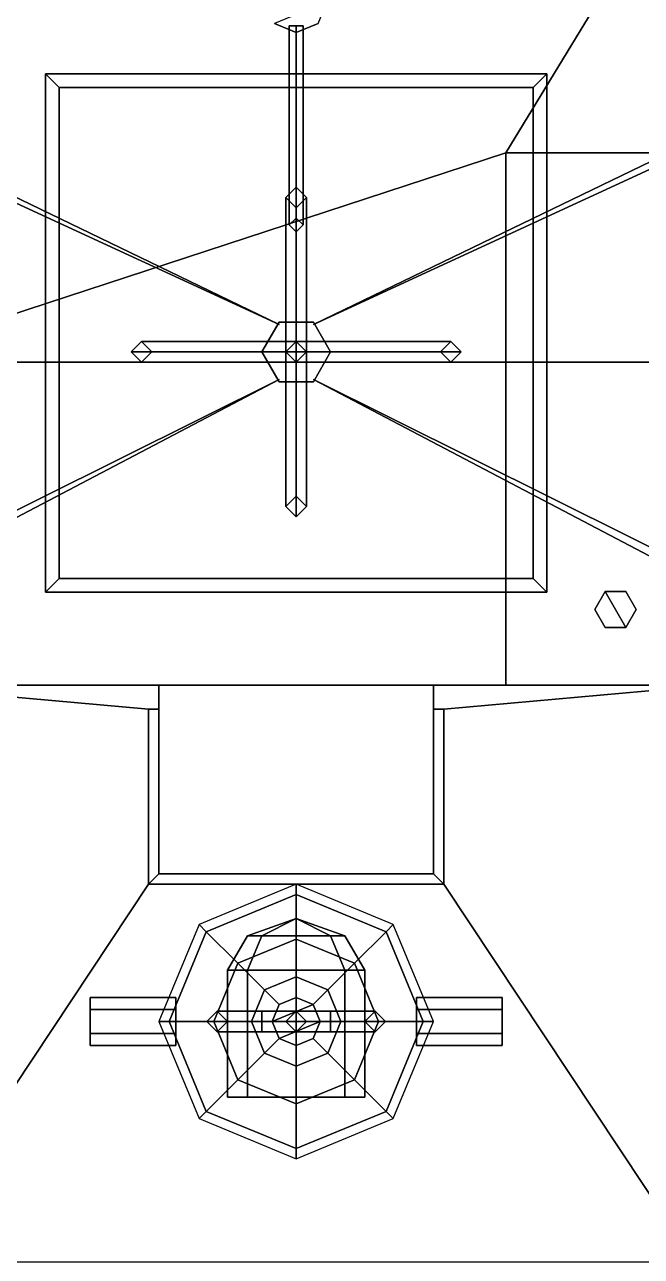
# Model space of a CAD drawing. Header units: millimetres. Extents: x -3 to 3, y -23.4 to 39.1.
# Drawn here: x -0.791 to 1.005, y -9.494 to -5.907 of the extents above; entities that cross this region are included whole.
import ezdxf

# ---------------------------------------------------------------- set-up
doc = ezdxf.new("R2010")
doc.units = ezdxf.units.MM
doc.layers.add('base_43', color=7, linetype='Continuous')
doc.layers.add('underwater', color=1, linetype='Continuous')

msp = doc.modelspace()

# ---------------------------------------------------------------- linework, layer by layer
for points in [[(-1.92, -4.13, 2.03), (-1.25, -6.89, 1.85), (0.61, -6.28, 1.85), (1.92, -4.13, 2.03)], [(1.21, -6.28, 1.85), (1.92, -4.13, 2.03), (1.92, -4.13, 2.03), (0.61, -6.28, 1.85)], [(-2.8, -5.45, 1.1), (-0.05, -6.78, 6.67), (-0.05, -6.78, 6.54), (-2.8, -5.51, 1.1)], [(-2.8, -5.51, 1.1), (-0.05, -6.78, 6.54), (-0.05, -6.78, 6.67), (-2.8, -5.45, 1.1)], [(2.8, -5.51, 1.1), (0.05, -6.78, 6.54), (0.05, -6.78, 6.67), (2.8, -5.45, 1.1)], [(2.8, -5.45, 1.1), (0.05, -6.78, 6.67), (0.05, -6.78, 6.54), (2.8, -5.51, 1.1)], [(0.73, -6.05, 7.06), (0.73, -7.56, 7.06), (-0.73, -7.56, 7.06), (-0.73, -6.05, 7.06)], [(-0.73, -6.05, 7.06), (-0.73, -6.05, 7.72), (0.73, -6.05, 7.72), (0.73, -6.05, 7.06)], [(-0.73, -6.05, 7.72), (-0.69, -6.09, 7.72), (0.69, -6.09, 7.72), (0.73, -6.05, 7.72)], [(-0.73, -7.56, 7.72), (-0.69, -7.52, 7.72), (-0.69, -6.09, 7.72), (-0.73, -6.05, 7.72)], [(-0.73, -7.56, 7.06), (-0.73, -7.56, 7.72), (-0.73, -6.05, 7.72), (-0.73, -6.05, 7.06)], [(0.69, -7.52, 7.72), (0.73, -7.56, 7.72), (0.73, -6.05, 7.72), (0.69, -6.09, 7.72)], [(0.73, -6.05, 7.06), (0.73, -6.05, 7.72), (0.73, -7.56, 7.72), (0.73, -7.56, 7.06)], [(-0.69, -6.09, 7.1), (-0.69, -7.52, 7.1), (0.69, -7.52, 7.1), (0.69, -6.09, 7.1)], [(0.69, -6.09, 7.1), (0.69, -6.09, 7.72), (-0.69, -6.09, 7.72), (-0.69, -6.09, 7.1)], [(-0.69, -6.09, 7.1), (-0.69, -6.09, 7.72), (-0.69, -7.52, 7.72), (-0.69, -7.52, 7.1)], [(0.69, -7.52, 7.1), (0.69, -7.52, 7.72), (0.69, -6.09, 7.72), (0.69, -6.09, 7.1)], [(-1.25, -6.89, 1.85), (-1.21, -7.83, 1.85), (0.61, -7.83, 1.85), (0.61, -6.28, 1.85)], [(0.61, -6.28, 1.85), (0.61, -7.83, 1.85), (0.61, -7.83, 3.78), (0.61, -6.28, 3.78)], [(1.21, -6.28, 3.78), (1.21, -6.28, 1.85), (0.61, -6.28, 1.85), (0.61, -6.28, 3.78)], [(0.61, -6.28, 3.78), (0.61, -7.83, 3.78), (1.21, -7.83, 3.78), (1.21, -6.28, 3.78)], [(0, -6.83, 6.3), (-0.03, -6.86, 6.3), (-0.03, -6.41, 7.06), (0, -6.38, 7.06)], [(0.03, -6.86, 6.3), (0, -6.83, 6.3), (0, -6.38, 7.06), (0.03, -6.41, 7.06)], [(-0.03, -6.86, 6.3), (0, -6.89, 6.3), (0, -6.44, 7.06), (-0.03, -6.41, 7.06)], [(0, -6.89, 6.3), (0.03, -6.86, 6.3), (0.03, -6.41, 7.06), (0, -6.44, 7.06)], [(-0.05, -6.7734, 1.85), (-0.1, -6.86, 1.85), (-0.1, -6.86, 7.06), (-0.05, -6.7734, 7.06)], [(0.05, -6.7734, 1.85), (-0.05, -6.7734, 1.85), (-0.05, -6.7734, 7.06), (0.05, -6.7734, 7.06)], [(0.1, -6.86, 1.85), (0.05, -6.7734, 1.85), (0.05, -6.7734, 7.06), (0.1, -6.86, 7.06)], [(0, -6.83, 6.3), (-0.03, -6.86, 6.3), (-0.48, -6.86, 7.06), (-0.45, -6.83, 7.06)], [(0.03, -6.86, 6.3), (0, -6.83, 6.3), (-0.45, -6.83, 7.06), (-0.42, -6.86, 7.06)], [(0, -6.83, 6.3), (-0.03, -6.86, 6.3), (0.42, -6.86, 7.06), (0.45, -6.83, 7.06)], [(0, -6.83, 6.3), (-0.03, -6.86, 6.3), (-0.03, -7.31, 7.06), (0, -7.28, 7.06)], [(0.03, -6.86, 6.3), (0, -6.83, 6.3), (0.45, -6.83, 7.06), (0.48, -6.86, 7.06)], [(0.03, -6.86, 6.3), (0, -6.83, 6.3), (0, -7.28, 7.06), (0.03, -7.31, 7.06)], [(-0.03, -6.86, 6.3), (0, -6.89, 6.3), (-0.45, -6.89, 7.06), (-0.48, -6.86, 7.06)], [(0, -6.89, 6.3), (0.03, -6.86, 6.3), (-0.42, -6.86, 7.06), (-0.45, -6.89, 7.06)], [(-0.1, -6.86, 1.85), (-0.05, -6.9466, 1.85), (-0.05, -6.9466, 7.06), (-0.1, -6.86, 7.06)], [(-0.03, -6.86, 6.3), (0, -6.89, 6.3), (0.45, -6.89, 7.06), (0.42, -6.86, 7.06)], [(-0.03, -6.86, 6.3), (0, -6.89, 6.3), (0, -7.34, 7.06), (-0.03, -7.31, 7.06)], [(0, -6.89, 6.3), (0.03, -6.86, 6.3), (0.48, -6.86, 7.06), (0.45, -6.89, 7.06)], [(0, -6.89, 6.3), (0.03, -6.86, 6.3), (0.03, -7.31, 7.06), (0, -7.34, 7.06)], [(0.05, -6.9466, 1.85), (0.1, -6.86, 1.85), (0.1, -6.86, 7.06), (0.05, -6.9466, 7.06)], [(-2.6, -8.21, 1.21), (-0.05, -6.94, 6.54), (-0.05, -6.94, 6.67), (-2.6, -8.28, 1.21)], [(-2.6, -8.28, 1.21), (-0.05, -6.94, 6.67), (-0.05, -6.94, 6.54), (-2.6, -8.21, 1.21)], [(-0.05, -6.9466, 1.85), (0.05, -6.9466, 1.85), (0.05, -6.9466, 7.06), (-0.05, -6.9466, 7.06)], [(2.6, -8.28, 1.21), (0.05, -6.94, 6.67), (0.05, -6.94, 6.54), (2.6, -8.21, 1.21)], [(2.6, -8.21, 1.21), (0.05, -6.94, 6.54), (0.05, -6.94, 6.67), (2.6, -8.28, 1.21)], [(-0.69, -7.52, 7.72), (-0.73, -7.56, 7.72), (0.73, -7.56, 7.72), (0.69, -7.52, 7.72)], [(-0.69, -7.52, 7.1), (-0.69, -7.52, 7.72), (0.69, -7.52, 7.72), (0.69, -7.52, 7.1)], [(0.73, -7.56, 7.06), (0.73, -7.56, 7.72), (-0.73, -7.56, 7.72), (-0.73, -7.56, 7.06)], [(0.9, -7.558, 3.78), (0.87, -7.61, 3.78), (0.87, -7.61, 5.69), (0.9, -7.558, 5.69)], [(0.96, -7.662, 5.69), (0.9, -7.558, 5.69), (0.87, -7.61, 5.69), (0.9, -7.662, 5.69)], [(0.96, -7.558, 3.78), (0.9, -7.558, 3.78), (0.9, -7.558, 5.69), (0.96, -7.558, 5.69)], [(0.99, -7.61, 5.69), (0.96, -7.558, 5.69), (0.9, -7.558, 5.69), (0.96, -7.662, 5.69)], [(0.99, -7.61, 3.78), (0.96, -7.558, 3.78), (0.96, -7.558, 5.69), (0.99, -7.61, 5.69)], [(0.87, -7.61, 3.78), (0.9, -7.662, 3.78), (0.9, -7.662, 5.69), (0.87, -7.61, 5.69)], [(0.96, -7.662, 3.78), (0.99, -7.61, 3.78), (0.99, -7.61, 5.69), (0.96, -7.662, 5.69)], [(0.9, -7.662, 3.78), (0.96, -7.662, 3.78), (0.96, -7.662, 5.69), (0.9, -7.662, 5.69)], [(0.4, -7.83, 2.77), (0.61, -7.83, 1.85), (-1.21, -7.83, 1.85), (-0.4, -7.83, 2.77)], [(-1.21, -7.83, 3.97), (-1.16, -9.51, 3.97), (-0.43, -8.41, 3.97), (-0.43, -7.9, 3.97)], [(-0.4, -7.83, 3.97), (-0.4, -7.83, 2.77), (-1.21, -7.83, 1.85), (-1.21, -7.83, 3.97)], [(-0.4, -7.9, 3.97), (-0.4, -7.83, 3.97), (-1.21, -7.83, 3.97), (-0.43, -7.9, 3.97)], [(-0.4, -8.38, 3.97), (-0.4, -8.38, 2.77), (-0.4, -7.83, 2.77), (-0.4, -7.83, 3.97)], [(0.4, -8.38, 2.77), (0.4, -7.83, 2.77), (-0.4, -7.83, 2.77), (-0.4, -8.38, 2.77)], [(0.4, -7.83, 2.77), (0.4, -8.38, 2.77), (0.4, -8.38, 3.97), (0.4, -7.83, 3.97)], [(0.43, -7.9, 3.97), (1.21, -7.83, 3.97), (0.4, -7.83, 3.97), (0.4, -7.9, 3.97)], [(0.61, -7.83, 3.78), (0.4, -7.83, 3.97), (1.21, -7.83, 3.97), (1.21, -7.83, 3.78)], [(0.61, -7.83, 1.85), (0.4, -7.83, 2.77), (0.4, -7.83, 3.97), (0.61, -7.83, 3.78)], [(0.43, -8.41, 3.97), (1.16, -9.51, 3.97), (1.21, -7.83, 3.97), (0.43, -7.9, 3.97)], [(-0.43, -7.9, 4.27), (-0.43, -8.41, 4.27), (-0.4, -8.38, 4.27), (-0.4, -7.9, 4.27)], [(-0.4, -7.9, 4.27), (-0.4, -7.9, 3.97), (-0.43, -7.9, 3.97), (-0.43, -7.9, 4.27)], [(-0.43, -7.9, 3.97), (-0.43, -8.41, 3.97), (-0.43, -8.41, 4.27), (-0.43, -7.9, 4.27)], [(0.4, -7.9, 4.27), (0.4, -8.38, 4.27), (0.43, -8.41, 4.27), (0.43, -7.9, 4.27)], [(0.43, -7.9, 4.27), (0.43, -7.9, 3.97), (0.4, -7.9, 3.97), (0.4, -7.9, 4.27)], [(0.43, -8.41, 4.27), (0.43, -8.41, 3.97), (0.43, -7.9, 3.97), (0.43, -7.9, 4.27)], [(-0.43, -8.41, 4.27), (0.43, -8.41, 4.27), (0.4, -8.38, 4.27), (-0.4, -8.38, 4.27)], [(0.4, -8.38, 4.27), (0.4, -8.38, 2.77), (-0.4, -8.38, 2.77), (-0.4, -8.38, 4.27)], [(-0.43, -8.41, 3.97), (-1.16, -9.51, 3.97), (1.16, -9.51, 3.97), (0.43, -8.41, 3.97)], [(-0.43, -8.41, 3.97), (0.43, -8.41, 3.97), (0.43, -8.41, 4.27), (-0.43, -8.41, 4.27)], [(0, -8.41, 3.97), (-0.2828, -8.5272, 3.97), (-0.2616, -8.5484, 4.3), (0, -8.44, 4.3)], [(0.2828, -8.5272, 3.97), (0, -8.41, 3.97), (0, -8.44, 4.3), (0.2616, -8.5484, 4.3)], [(0, -8.44, 4.3), (-0.2616, -8.5484, 4.3), (-0.1697, -8.6403, 4.66), (0, -8.57, 4.66)], [(0.2616, -8.5484, 4.3), (0, -8.44, 4.3), (0, -8.57, 4.66), (0.1697, -8.6403, 4.66)], [(-0.2828, -8.5272, 3.97), (-0.4, -8.81, 3.97), (-0.37, -8.81, 4.3), (-0.2616, -8.5484, 4.3)], [(0, -8.51, 5.44), (-0.1414, -8.56, 5.44), (-0.1, -8.56, 5.54), (0, -8.51, 5.44)], [(0, -8.51, 5.44), (-0.1, -8.56, 5.34), (-0.1414, -8.56, 5.44), (0, -8.51, 5.44)], [(0, -8.51, 5.44), (-0.1, -8.56, 5.54), (0, -8.56, 5.5814), (0, -8.51, 5.44)], [(0, -8.51, 5.44), (0, -8.56, 5.2986), (-0.1, -8.56, 5.34), (0, -8.51, 5.44)], [(0, -8.51, 5.44), (0, -8.56, 5.5814), (0.1, -8.56, 5.54), (0, -8.51, 5.44)], [(0, -8.51, 5.44), (0.1, -8.56, 5.54), (0.1414, -8.56, 5.44), (0, -8.51, 5.44)], [(0, -8.51, 5.44), (0.1414, -8.56, 5.44), (0.1, -8.56, 5.34), (0, -8.51, 5.44)], [(0, -8.51, 5.44), (0.1, -8.56, 5.34), (0, -8.56, 5.2986), (0, -8.51, 5.44)], [(0.4, -8.81, 3.97), (0.2828, -8.5272, 3.97), (0.2616, -8.5484, 4.3), (0.37, -8.81, 4.3)], [(-0.2616, -8.5484, 4.3), (-0.37, -8.81, 4.3), (-0.24, -8.81, 4.66), (-0.1697, -8.6403, 4.66)], [(-0.1414, -8.56, 5.44), (-0.2, -8.66, 5.44), (-0.1414, -8.66, 5.5814), (-0.1, -8.56, 5.54)], [(-0.1, -8.56, 5.34), (-0.1414, -8.66, 5.2986), (-0.2, -8.66, 5.44), (-0.1414, -8.56, 5.44)], [(0, -8.57, 4.66), (-0.1697, -8.6403, 4.66), (-0.0919, -8.7181, 4.66), (0, -8.68, 4.66)], [(-0.1, -8.56, 5.54), (-0.1414, -8.66, 5.5814), (0, -8.66, 5.64), (0, -8.56, 5.5814)], [(0, -8.56, 5.2986), (0, -8.66, 5.24), (-0.1414, -8.66, 5.2986), (-0.1, -8.56, 5.34)], [(0, -8.56, 5.5814), (0, -8.66, 5.64), (0.1414, -8.66, 5.5814), (0.1, -8.56, 5.54)], [(0.1, -8.56, 5.34), (0.1414, -8.66, 5.2986), (0, -8.66, 5.24), (0, -8.56, 5.2986)], [(0.1697, -8.6403, 4.66), (0, -8.57, 4.66), (0, -8.68, 4.66), (0.0919, -8.7181, 4.66)], [(0.1, -8.56, 5.54), (0.1414, -8.66, 5.5814), (0.2, -8.66, 5.44), (0.1414, -8.56, 5.44)], [(0.1414, -8.56, 5.44), (0.2, -8.66, 5.44), (0.1414, -8.66, 5.2986), (0.1, -8.56, 5.34)], [(0.37, -8.81, 4.3), (0.2616, -8.5484, 4.3), (0.1697, -8.6403, 4.66), (0.24, -8.81, 4.66)], [(-0.1697, -8.6403, 4.66), (-0.24, -8.81, 4.66), (-0.13, -8.81, 4.66), (-0.0919, -8.7181, 4.66)], [(0.24, -8.81, 4.66), (0.1697, -8.6403, 4.66), (0.0919, -8.7181, 4.66), (0.13, -8.81, 4.66)], [(-0.1414, -8.66, 5.5814), (-0.2, -8.66, 5.44), (-0.2, -9.03, 5.44), (-0.1414, -9.03, 5.5814)], [(-0.2, -8.66, 5.44), (-0.1414, -8.66, 5.2986), (-0.1414, -9.03, 5.2986), (-0.2, -9.03, 5.44)], [(0, -8.66, 5.64), (-0.1414, -8.66, 5.5814), (-0.1414, -9.03, 5.5814), (0, -9.03, 5.64)], [(-0.1414, -8.66, 5.2986), (0, -8.66, 5.24), (0, -9.03, 5.24), (-0.1414, -9.03, 5.2986)], [(0, -8.68, 4.81), (-0.0919, -8.7181, 4.81), (-0.0495, -8.7605, 4.88), (0, -8.74, 4.88)], [(0, -8.68, 4.66), (-0.0919, -8.7181, 4.66), (-0.0919, -8.7181, 4.81), (0, -8.68, 4.81)], [(0.1414, -8.66, 5.5814), (0, -8.66, 5.64), (0, -9.03, 5.64), (0.1414, -9.03, 5.5814)], [(0, -8.66, 5.24), (0.1414, -8.66, 5.2986), (0.1414, -9.03, 5.2986), (0, -9.03, 5.24)], [(0.0919, -8.7181, 4.81), (0, -8.68, 4.81), (0, -8.74, 4.88), (0.0495, -8.7605, 4.88)], [(0.0919, -8.7181, 4.66), (0, -8.68, 4.66), (0, -8.68, 4.81), (0.0919, -8.7181, 4.81)], [(0.2, -8.66, 5.44), (0.1414, -8.66, 5.5814), (0.1414, -9.03, 5.5814), (0.2, -9.03, 5.44)], [(0.1414, -8.66, 5.2986), (0.2, -8.66, 5.44), (0.2, -9.03, 5.44), (0.1414, -9.03, 5.2986)], [(-0.35, -8.775, 4.2506), (-0.35, -8.74, 4.19), (-0.6, -8.74, 4.19), (-0.6, -8.775, 4.2506)], [(-0.35, -8.74, 4.19), (-0.35, -8.775, 4.1294), (-0.6, -8.775, 4.1294), (-0.6, -8.74, 4.19)], [(-0.6, -8.845, 4.2506), (-0.6, -8.775, 4.2506), (-0.6, -8.74, 4.19), (-0.6, -8.88, 4.19)], [(-0.6, -8.88, 4.19), (-0.6, -8.74, 4.19), (-0.6, -8.775, 4.1294), (-0.6, -8.845, 4.1294)], [(-0.0919, -8.7181, 4.81), (-0.13, -8.81, 4.81), (-0.07, -8.81, 4.88), (-0.0495, -8.7605, 4.88)], [(-0.0919, -8.7181, 4.66), (-0.13, -8.81, 4.66), (-0.13, -8.81, 4.81), (-0.0919, -8.7181, 4.81)], [(0, -8.74, 4.88), (-0.0495, -8.7605, 4.88), (-0.07, -8.81, 4.88), (0.0495, -8.7605, 4.88)], [(0.13, -8.81, 4.81), (0.0919, -8.7181, 4.81), (0.0495, -8.7605, 4.88), (0.07, -8.81, 4.88)], [(0.13, -8.81, 4.66), (0.0919, -8.7181, 4.66), (0.0919, -8.7181, 4.81), (0.13, -8.81, 4.81)], [(0.35, -8.775, 4.1294), (0.35, -8.74, 4.19), (0.6, -8.74, 4.19), (0.6, -8.775, 4.1294)], [(0.35, -8.74, 4.19), (0.35, -8.775, 4.2506), (0.6, -8.775, 4.2506), (0.6, -8.74, 4.19)], [(0.6, -8.74, 4.19), (0.6, -8.88, 4.19), (0.6, -8.845, 4.1294), (0.6, -8.775, 4.1294)], [(0.6, -8.775, 4.2506), (0.6, -8.845, 4.2506), (0.6, -8.88, 4.19), (0.6, -8.74, 4.19)], [(-0.35, -8.845, 4.2506), (-0.35, -8.775, 4.2506), (-0.6, -8.775, 4.2506), (-0.6, -8.845, 4.2506)], [(-0.35, -8.775, 4.1294), (-0.35, -8.845, 4.1294), (-0.6, -8.845, 4.1294), (-0.6, -8.775, 4.1294)], [(-0.26, -8.81, 5.27), (-0.23, -8.78, 5.27), (-0.1, -8.78, 5.1), (-0.1, -8.81, 5.07)], [(-0.23, -8.78, 5.27), (-0.26, -8.81, 5.27), (-0.26, -8.81, 5.49), (-0.23, -8.78, 5.49)], [(-0.23, -8.78, 5.49), (-0.26, -8.81, 5.49), (-0.23, -8.84, 5.49), (-0.2, -8.81, 5.49)], [(-0.23, -8.78, 5.27), (-0.2, -8.81, 5.27), (-0.1, -8.81, 5.13), (-0.1, -8.78, 5.1)], [(-0.2, -8.81, 5.27), (-0.23, -8.78, 5.27), (-0.23, -8.78, 5.49), (-0.2, -8.81, 5.49)], [(0.1, -8.81, 5.13), (0.1, -8.78, 5.1), (-0.1, -8.78, 5.1), (-0.1, -8.81, 5.13)], [(0.1, -8.78, 5.1), (0.1, -8.81, 5.07), (-0.1, -8.81, 5.07), (-0.1, -8.78, 5.1)], [(0.0495, -8.7605, 4.88), (-0.07, -8.81, 4.88), (-0.0495, -8.8595, 4.88), (0.07, -8.81, 4.88)], [(0, -8.78, 4.88), (-0.03, -8.81, 4.88), (-0.03, -8.81, 5.07), (0, -8.78, 5.1)], [(0.03, -8.81, 4.88), (0, -8.78, 4.88), (0, -8.78, 5.1), (0.03, -8.81, 5.07)], [(0.2, -8.81, 5.27), (0.23, -8.78, 5.27), (0.1, -8.78, 5.1), (0.1, -8.81, 5.13)], [(0.23, -8.78, 5.27), (0.26, -8.81, 5.27), (0.1, -8.81, 5.07), (0.1, -8.78, 5.1)], [(0.23, -8.78, 5.27), (0.2, -8.81, 5.27), (0.2, -8.81, 5.49), (0.23, -8.78, 5.49)], [(0.23, -8.78, 5.49), (0.2, -8.81, 5.49), (0.23, -8.84, 5.49), (0.26, -8.81, 5.49)], [(0.26, -8.81, 5.27), (0.23, -8.78, 5.27), (0.23, -8.78, 5.49), (0.26, -8.81, 5.49)], [(0.35, -8.845, 4.1294), (0.35, -8.775, 4.1294), (0.6, -8.775, 4.1294), (0.6, -8.845, 4.1294)], [(0.35, -8.775, 4.2506), (0.35, -8.845, 4.2506), (0.6, -8.845, 4.2506), (0.6, -8.775, 4.2506)], [(-0.4, -8.81, 3.97), (-0.2828, -9.0928, 3.97), (-0.2616, -9.0716, 4.3), (-0.37, -8.81, 4.3)], [(-0.37, -8.81, 4.3), (-0.2616, -9.0716, 4.3), (-0.1697, -8.9797, 4.66), (-0.24, -8.81, 4.66)], [(-0.23, -8.84, 5.27), (-0.26, -8.81, 5.27), (-0.1, -8.81, 5.07), (-0.1, -8.84, 5.1)], [(-0.26, -8.81, 5.27), (-0.23, -8.84, 5.27), (-0.23, -8.84, 5.49), (-0.26, -8.81, 5.49)], [(-0.24, -8.81, 4.66), (-0.1697, -8.9797, 4.66), (-0.0919, -8.9019, 4.66), (-0.13, -8.81, 4.66)], [(-0.2, -8.81, 5.27), (-0.23, -8.84, 5.27), (-0.1, -8.84, 5.1), (-0.1, -8.81, 5.13)], [(-0.23, -8.84, 5.27), (-0.2, -8.81, 5.27), (-0.2, -8.81, 5.49), (-0.23, -8.84, 5.49)], [(-0.13, -8.81, 4.81), (-0.0919, -8.9019, 4.81), (-0.0495, -8.8595, 4.88), (-0.07, -8.81, 4.88)], [(-0.13, -8.81, 4.66), (-0.0919, -8.9019, 4.66), (-0.0919, -8.9019, 4.81), (-0.13, -8.81, 4.81)], [(0.1, -8.81, 5.07), (0.1, -8.84, 5.1), (-0.1, -8.84, 5.1), (-0.1, -8.81, 5.07)], [(0.1, -8.84, 5.1), (0.1, -8.81, 5.13), (-0.1, -8.81, 5.13), (-0.1, -8.84, 5.1)], [(0.07, -8.81, 4.88), (-0.0495, -8.8595, 4.88), (0, -8.88, 4.88), (0.0495, -8.8595, 4.88)], [(-0.03, -8.81, 4.88), (0, -8.84, 4.88), (0, -8.84, 5.1), (-0.03, -8.81, 5.07)], [(0, -8.84, 4.88), (0.03, -8.81, 4.88), (0.03, -8.81, 5.07), (0, -8.84, 5.1)], [(0.0919, -8.9019, 4.81), (0.13, -8.81, 4.81), (0.07, -8.81, 4.88), (0.0495, -8.8595, 4.88)], [(0.0919, -8.9019, 4.66), (0.13, -8.81, 4.66), (0.13, -8.81, 4.81), (0.0919, -8.9019, 4.81)], [(0.1697, -8.9797, 4.66), (0.24, -8.81, 4.66), (0.13, -8.81, 4.66), (0.0919, -8.9019, 4.66)], [(0.26, -8.81, 5.27), (0.23, -8.84, 5.27), (0.1, -8.84, 5.1), (0.1, -8.81, 5.07)], [(0.23, -8.84, 5.27), (0.2, -8.81, 5.27), (0.1, -8.81, 5.13), (0.1, -8.84, 5.1)], [(0.2616, -9.0716, 4.3), (0.37, -8.81, 4.3), (0.24, -8.81, 4.66), (0.1697, -8.9797, 4.66)], [(0.2, -8.81, 5.27), (0.23, -8.84, 5.27), (0.23, -8.84, 5.49), (0.2, -8.81, 5.49)], [(0.23, -8.84, 5.27), (0.26, -8.81, 5.27), (0.26, -8.81, 5.49), (0.23, -8.84, 5.49)], [(0.2828, -9.0928, 3.97), (0.4, -8.81, 3.97), (0.37, -8.81, 4.3), (0.2616, -9.0716, 4.3)], [(-0.35, -8.88, 4.19), (-0.35, -8.845, 4.2506), (-0.6, -8.845, 4.2506), (-0.6, -8.88, 4.19)], [(-0.35, -8.845, 4.1294), (-0.35, -8.88, 4.19), (-0.6, -8.88, 4.19), (-0.6, -8.845, 4.1294)], [(-0.0919, -8.9019, 4.81), (0, -8.94, 4.81), (0, -8.88, 4.88), (-0.0495, -8.8595, 4.88)], [(0, -8.94, 4.81), (0.0919, -8.9019, 4.81), (0.0495, -8.8595, 4.88), (0, -8.88, 4.88)], [(0.35, -8.88, 4.19), (0.35, -8.845, 4.1294), (0.6, -8.845, 4.1294), (0.6, -8.88, 4.19)], [(0.35, -8.845, 4.2506), (0.35, -8.88, 4.19), (0.6, -8.88, 4.19), (0.6, -8.845, 4.2506)], [(-0.1697, -8.9797, 4.66), (0, -9.05, 4.66), (0, -8.94, 4.66), (-0.0919, -8.9019, 4.66)], [(-0.0919, -8.9019, 4.66), (0, -8.94, 4.66), (0, -8.94, 4.81), (-0.0919, -8.9019, 4.81)], [(0, -8.94, 4.66), (0.0919, -8.9019, 4.66), (0.0919, -8.9019, 4.81), (0, -8.94, 4.81)], [(0, -9.05, 4.66), (0.1697, -8.9797, 4.66), (0.0919, -8.9019, 4.66), (0, -8.94, 4.66)], [(-0.2616, -9.0716, 4.3), (0, -9.18, 4.3), (0, -9.05, 4.66), (-0.1697, -8.9797, 4.66)], [(0, -9.18, 4.3), (0.2616, -9.0716, 4.3), (0.1697, -8.9797, 4.66), (0, -9.05, 4.66)], [(0, -9.03, 5.64), (-0.1414, -9.03, 5.5814), (-0.2, -9.03, 5.44), (0.1414, -9.03, 5.5814)], [(0.1414, -9.03, 5.5814), (-0.2, -9.03, 5.44), (-0.1414, -9.03, 5.2986), (0.2, -9.03, 5.44)], [(0.2, -9.03, 5.44), (-0.1414, -9.03, 5.2986), (0, -9.03, 5.24), (0.1414, -9.03, 5.2986)], [(-0.2828, -9.0928, 3.97), (0, -9.21, 3.97), (0, -9.18, 4.3), (-0.2616, -9.0716, 4.3)], [(0, -9.21, 3.97), (0.2828, -9.0928, 3.97), (0.2616, -9.0716, 4.3), (0, -9.18, 4.3)]]:
    msp.add_3dface(points)
at = {"layer": 'base_43'}
for points in [[(-1.92, -4.13, 2.03), (-1.25, -6.89, 1.85), (0.61, -6.28, 1.85), (1.92, -4.13, 2.03)], [(1.21, -6.28, 1.85), (1.92, -4.13, 2.03), (1.92, -4.13, 2.03), (0.61, -6.28, 1.85)], [(0.09, -5.84, 6.1), (-0.0636, -5.9036, 6.1), (0, -5.93, 6.1), (0.0636, -5.9036, 6.1)], [(-0.0636, -5.9036, 1.9), (0, -5.93, 1.9), (0, -5.93, 6.1), (-0.0636, -5.9036, 6.1)], [(-0.02, -6.49, 1.85), (0, -6.51, 1.85), (0, -5.91, 2.93), (-0.02, -5.91, 2.91)], [(0, -6.47, 1.85), (-0.02, -6.49, 1.85), (-0.02, -5.91, 2.91), (0, -5.91, 2.89)], [(0, -5.93, 1.9), (0.0636, -5.9036, 1.9), (0.0636, -5.9036, 6.1), (0, -5.93, 6.1)], [(0, -6.51, 1.85), (0.02, -6.49, 1.85), (0.02, -5.91, 2.91), (0, -5.91, 2.93)], [(0.02, -6.49, 1.85), (0, -6.47, 1.85), (0, -5.91, 2.89), (0.02, -5.91, 2.91)], [(-1.25, -6.89, 1.85), (-1.21, -7.83, 1.85), (0.61, -7.83, 1.85), (0.61, -6.28, 1.85)], [(0.61, -6.28, 3.78), (0.61, -7.83, 3.78), (1.21, -7.83, 3.78), (1.21, -6.28, 3.78)], [(0.61, -6.28, 1.85), (0.61, -7.83, 1.85), (0.61, -7.83, 3.78), (0.61, -6.28, 3.78)], [(1.21, -6.28, 3.78), (1.21, -6.28, 1.85), (0.61, -6.28, 1.85), (0.61, -6.28, 3.78)], [(-0.4, -7.83, 3.97), (-0.4, -7.83, 2.77), (-1.21, -7.83, 1.85), (-1.21, -7.83, 3.97)], [(0.4, -7.83, 2.77), (0.61, -7.83, 1.85), (-1.21, -7.83, 1.85), (-0.4, -7.83, 2.77)], [(-0.4, -7.9, 3.97), (-0.4, -7.83, 3.97), (-1.21, -7.83, 3.97), (-0.43, -7.9, 3.97)], [(-1.21, -7.83, 3.97), (-1.16, -9.51, 3.97), (-0.43, -8.41, 3.97), (-0.43, -7.9, 3.97)], [(-0.4, -8.38, 3.97), (-0.4, -8.38, 2.77), (-0.4, -7.83, 2.77), (-0.4, -7.83, 3.97)], [(0.4, -8.38, 2.77), (0.4, -7.83, 2.77), (-0.4, -7.83, 2.77), (-0.4, -8.38, 2.77)], [(0.61, -7.83, 1.85), (0.4, -7.83, 2.77), (0.4, -7.83, 3.97), (0.61, -7.83, 3.78)], [(0.4, -7.83, 2.77), (0.4, -8.38, 2.77), (0.4, -8.38, 3.97), (0.4, -7.83, 3.97)], [(0.61, -7.83, 3.78), (0.4, -7.83, 3.97), (1.21, -7.83, 3.97), (1.21, -7.83, 3.78)], [(0.43, -7.9, 3.97), (1.21, -7.83, 3.97), (0.4, -7.83, 3.97), (0.4, -7.9, 3.97)], [(0.43, -8.41, 3.97), (1.16, -9.51, 3.97), (1.21, -7.83, 3.97), (0.43, -7.9, 3.97)], [(-0.43, -7.9, 3.97), (-0.43, -8.41, 3.97), (-0.43, -8.41, 4.27), (-0.43, -7.9, 4.27)], [(-0.4, -7.9, 4.27), (-0.4, -7.9, 3.97), (-0.43, -7.9, 3.97), (-0.43, -7.9, 4.27)], [(-0.43, -7.9, 4.27), (-0.43, -8.41, 4.27), (-0.4, -8.38, 4.27), (-0.4, -7.9, 4.27)], [(0.43, -7.9, 4.27), (0.43, -7.9, 3.97), (0.4, -7.9, 3.97), (0.4, -7.9, 4.27)], [(0.4, -7.9, 4.27), (0.4, -8.38, 4.27), (0.43, -8.41, 4.27), (0.43, -7.9, 4.27)], [(0.43, -8.41, 4.27), (0.43, -8.41, 3.97), (0.43, -7.9, 3.97), (0.43, -7.9, 4.27)], [(-0.43, -8.41, 4.27), (0.43, -8.41, 4.27), (0.4, -8.38, 4.27), (-0.4, -8.38, 4.27)], [(0.4, -8.38, 4.27), (0.4, -8.38, 2.77), (-0.4, -8.38, 2.77), (-0.4, -8.38, 4.27)], [(-0.43, -8.41, 3.97), (-1.16, -9.51, 3.97), (1.16, -9.51, 3.97), (0.43, -8.41, 3.97)], [(-0.43, -8.41, 3.97), (0.43, -8.41, 3.97), (0.43, -8.41, 4.27), (-0.43, -8.41, 4.27)], [(0, -8.41, 3.97), (-0.2828, -8.5272, 3.97), (-0.2616, -8.5484, 4.3), (0, -8.44, 4.3)], [(0.2828, -8.5272, 3.97), (0, -8.41, 3.97), (0, -8.44, 4.3), (0.2616, -8.5484, 4.3)], [(0, -8.44, 4.3), (-0.2616, -8.5484, 4.3), (-0.1697, -8.6403, 4.66), (0, -8.57, 4.66)], [(0.2616, -8.5484, 4.3), (0, -8.44, 4.3), (0, -8.57, 4.66), (0.1697, -8.6403, 4.66)], [(-0.2828, -8.5272, 3.97), (-0.4, -8.81, 3.97), (-0.37, -8.81, 4.3), (-0.2616, -8.5484, 4.3)], [(0, -8.51, 5.44), (-0.1, -8.56, 5.34), (-0.1414, -8.56, 5.44), (0, -8.51, 5.44)], [(0, -8.51, 5.44), (-0.1414, -8.56, 5.44), (-0.1, -8.56, 5.54), (0, -8.51, 5.44)], [(0, -8.51, 5.44), (0, -8.56, 5.2986), (-0.1, -8.56, 5.34), (0, -8.51, 5.44)], [(0, -8.51, 5.44), (-0.1, -8.56, 5.54), (0, -8.56, 5.5814), (0, -8.51, 5.44)], [(0, -8.51, 5.44), (0.1, -8.56, 5.34), (0, -8.56, 5.2986), (0, -8.51, 5.44)], [(0, -8.51, 5.44), (0.1414, -8.56, 5.44), (0.1, -8.56, 5.34), (0, -8.51, 5.44)], [(0, -8.51, 5.44), (0.1, -8.56, 5.54), (0.1414, -8.56, 5.44), (0, -8.51, 5.44)], [(0, -8.51, 5.44), (0, -8.56, 5.5814), (0.1, -8.56, 5.54), (0, -8.51, 5.44)], [(0.4, -8.81, 3.97), (0.2828, -8.5272, 3.97), (0.2616, -8.5484, 4.3), (0.37, -8.81, 4.3)], [(-0.2616, -8.5484, 4.3), (-0.37, -8.81, 4.3), (-0.24, -8.81, 4.66), (-0.1697, -8.6403, 4.66)], [(-0.1, -8.56, 5.34), (-0.1414, -8.66, 5.2986), (-0.2, -8.66, 5.44), (-0.1414, -8.56, 5.44)], [(-0.1414, -8.56, 5.44), (-0.2, -8.66, 5.44), (-0.1414, -8.66, 5.5814), (-0.1, -8.56, 5.54)], [(0, -8.57, 4.66), (-0.1697, -8.6403, 4.66), (-0.0919, -8.7181, 4.66), (0, -8.68, 4.66)], [(0, -8.56, 5.2986), (0, -8.66, 5.24), (-0.1414, -8.66, 5.2986), (-0.1, -8.56, 5.34)], [(-0.1, -8.56, 5.54), (-0.1414, -8.66, 5.5814), (0, -8.66, 5.64), (0, -8.56, 5.5814)], [(0.1, -8.56, 5.34), (0.1414, -8.66, 5.2986), (0, -8.66, 5.24), (0, -8.56, 5.2986)], [(0, -8.56, 5.5814), (0, -8.66, 5.64), (0.1414, -8.66, 5.5814), (0.1, -8.56, 5.54)], [(0.1697, -8.6403, 4.66), (0, -8.57, 4.66), (0, -8.68, 4.66), (0.0919, -8.7181, 4.66)], [(0.1414, -8.56, 5.44), (0.2, -8.66, 5.44), (0.1414, -8.66, 5.2986), (0.1, -8.56, 5.34)], [(0.1, -8.56, 5.54), (0.1414, -8.66, 5.5814), (0.2, -8.66, 5.44), (0.1414, -8.56, 5.44)], [(0.37, -8.81, 4.3), (0.2616, -8.5484, 4.3), (0.1697, -8.6403, 4.66), (0.24, -8.81, 4.66)], [(-0.1697, -8.6403, 4.66), (-0.24, -8.81, 4.66), (-0.13, -8.81, 4.66), (-0.0919, -8.7181, 4.66)], [(0.24, -8.81, 4.66), (0.1697, -8.6403, 4.66), (0.0919, -8.7181, 4.66), (0.13, -8.81, 4.66)], [(-0.2, -8.66, 5.44), (-0.1414, -8.66, 5.2986), (-0.1414, -9.03, 5.2986), (-0.2, -9.03, 5.44)], [(-0.1414, -8.66, 5.5814), (-0.2, -8.66, 5.44), (-0.2, -9.03, 5.44), (-0.1414, -9.03, 5.5814)], [(-0.1414, -8.66, 5.2986), (0, -8.66, 5.24), (0, -9.03, 5.24), (-0.1414, -9.03, 5.2986)], [(0, -8.66, 5.64), (-0.1414, -8.66, 5.5814), (-0.1414, -9.03, 5.5814), (0, -9.03, 5.64)], [(0, -8.68, 4.66), (-0.0919, -8.7181, 4.66), (-0.0919, -8.7181, 4.81), (0, -8.68, 4.81)], [(0, -8.68, 4.81), (-0.0919, -8.7181, 4.81), (-0.0495, -8.7605, 4.88), (0, -8.74, 4.88)], [(0, -8.66, 5.24), (0.1414, -8.66, 5.2986), (0.1414, -9.03, 5.2986), (0, -9.03, 5.24)], [(0.1414, -8.66, 5.5814), (0, -8.66, 5.64), (0, -9.03, 5.64), (0.1414, -9.03, 5.5814)], [(0.0919, -8.7181, 4.66), (0, -8.68, 4.66), (0, -8.68, 4.81), (0.0919, -8.7181, 4.81)], [(0.0919, -8.7181, 4.81), (0, -8.68, 4.81), (0, -8.74, 4.88), (0.0495, -8.7605, 4.88)], [(0.1414, -8.66, 5.2986), (0.2, -8.66, 5.44), (0.2, -9.03, 5.44), (0.1414, -9.03, 5.2986)], [(0.2, -8.66, 5.44), (0.1414, -8.66, 5.5814), (0.1414, -9.03, 5.5814), (0.2, -9.03, 5.44)], [(-0.6, -8.88, 4.19), (-0.6, -8.74, 4.19), (-0.6, -8.775, 4.1294), (-0.6, -8.845, 4.1294)], [(-0.6, -8.845, 4.2506), (-0.6, -8.775, 4.2506), (-0.6, -8.74, 4.19), (-0.6, -8.88, 4.19)], [(-0.35, -8.74, 4.19), (-0.35, -8.775, 4.1294), (-0.6, -8.775, 4.1294), (-0.6, -8.74, 4.19)], [(-0.35, -8.775, 4.2506), (-0.35, -8.74, 4.19), (-0.6, -8.74, 4.19), (-0.6, -8.775, 4.2506)], [(-0.0919, -8.7181, 4.66), (-0.13, -8.81, 4.66), (-0.13, -8.81, 4.81), (-0.0919, -8.7181, 4.81)], [(-0.0919, -8.7181, 4.81), (-0.13, -8.81, 4.81), (-0.07, -8.81, 4.88), (-0.0495, -8.7605, 4.88)], [(0, -8.74, 4.88), (-0.0495, -8.7605, 4.88), (-0.07, -8.81, 4.88), (0.0495, -8.7605, 4.88)], [(0.13, -8.81, 4.81), (0.0919, -8.7181, 4.81), (0.0495, -8.7605, 4.88), (0.07, -8.81, 4.88)], [(0.13, -8.81, 4.66), (0.0919, -8.7181, 4.66), (0.0919, -8.7181, 4.81), (0.13, -8.81, 4.81)], [(0.35, -8.74, 4.19), (0.35, -8.775, 4.2506), (0.6, -8.775, 4.2506), (0.6, -8.74, 4.19)], [(0.35, -8.775, 4.1294), (0.35, -8.74, 4.19), (0.6, -8.74, 4.19), (0.6, -8.775, 4.1294)], [(0.6, -8.775, 4.2506), (0.6, -8.845, 4.2506), (0.6, -8.88, 4.19), (0.6, -8.74, 4.19)], [(0.6, -8.74, 4.19), (0.6, -8.88, 4.19), (0.6, -8.845, 4.1294), (0.6, -8.775, 4.1294)], [(-0.35, -8.775, 4.1294), (-0.35, -8.845, 4.1294), (-0.6, -8.845, 4.1294), (-0.6, -8.775, 4.1294)], [(-0.35, -8.845, 4.2506), (-0.35, -8.775, 4.2506), (-0.6, -8.775, 4.2506), (-0.6, -8.845, 4.2506)], [(-0.23, -8.78, 5.49), (-0.26, -8.81, 5.49), (-0.23, -8.84, 5.49), (-0.2, -8.81, 5.49)], [(-0.23, -8.78, 5.27), (-0.26, -8.81, 5.27), (-0.26, -8.81, 5.49), (-0.23, -8.78, 5.49)], [(-0.26, -8.81, 5.27), (-0.23, -8.78, 5.27), (-0.1, -8.78, 5.1), (-0.1, -8.81, 5.07)], [(-0.2, -8.81, 5.27), (-0.23, -8.78, 5.27), (-0.23, -8.78, 5.49), (-0.2, -8.81, 5.49)], [(-0.23, -8.78, 5.27), (-0.2, -8.81, 5.27), (-0.1, -8.81, 5.13), (-0.1, -8.78, 5.1)], [(0.1, -8.78, 5.1), (0.1, -8.81, 5.07), (-0.1, -8.81, 5.07), (-0.1, -8.78, 5.1)], [(0.1, -8.81, 5.13), (0.1, -8.78, 5.1), (-0.1, -8.78, 5.1), (-0.1, -8.81, 5.13)], [(0.0495, -8.7605, 4.88), (-0.07, -8.81, 4.88), (-0.0495, -8.8595, 4.88), (0.07, -8.81, 4.88)], [(0, -8.78, 4.88), (-0.03, -8.81, 4.88), (-0.03, -8.81, 5.07), (0, -8.78, 5.1)], [(0.03, -8.81, 4.88), (0, -8.78, 4.88), (0, -8.78, 5.1), (0.03, -8.81, 5.07)], [(0.23, -8.78, 5.27), (0.26, -8.81, 5.27), (0.1, -8.81, 5.07), (0.1, -8.78, 5.1)], [(0.2, -8.81, 5.27), (0.23, -8.78, 5.27), (0.1, -8.78, 5.1), (0.1, -8.81, 5.13)], [(0.23, -8.78, 5.49), (0.2, -8.81, 5.49), (0.23, -8.84, 5.49), (0.26, -8.81, 5.49)], [(0.23, -8.78, 5.27), (0.2, -8.81, 5.27), (0.2, -8.81, 5.49), (0.23, -8.78, 5.49)], [(0.26, -8.81, 5.27), (0.23, -8.78, 5.27), (0.23, -8.78, 5.49), (0.26, -8.81, 5.49)], [(0.35, -8.775, 4.2506), (0.35, -8.845, 4.2506), (0.6, -8.845, 4.2506), (0.6, -8.775, 4.2506)], [(0.35, -8.845, 4.1294), (0.35, -8.775, 4.1294), (0.6, -8.775, 4.1294), (0.6, -8.845, 4.1294)], [(-0.4, -8.81, 3.97), (-0.2828, -9.0928, 3.97), (-0.2616, -9.0716, 4.3), (-0.37, -8.81, 4.3)], [(-0.37, -8.81, 4.3), (-0.2616, -9.0716, 4.3), (-0.1697, -8.9797, 4.66), (-0.24, -8.81, 4.66)], [(-0.26, -8.81, 5.27), (-0.23, -8.84, 5.27), (-0.23, -8.84, 5.49), (-0.26, -8.81, 5.49)], [(-0.23, -8.84, 5.27), (-0.26, -8.81, 5.27), (-0.1, -8.81, 5.07), (-0.1, -8.84, 5.1)], [(-0.24, -8.81, 4.66), (-0.1697, -8.9797, 4.66), (-0.0919, -8.9019, 4.66), (-0.13, -8.81, 4.66)], [(-0.23, -8.84, 5.27), (-0.2, -8.81, 5.27), (-0.2, -8.81, 5.49), (-0.23, -8.84, 5.49)], [(-0.2, -8.81, 5.27), (-0.23, -8.84, 5.27), (-0.1, -8.84, 5.1), (-0.1, -8.81, 5.13)], [(-0.13, -8.81, 4.66), (-0.0919, -8.9019, 4.66), (-0.0919, -8.9019, 4.81), (-0.13, -8.81, 4.81)], [(-0.13, -8.81, 4.81), (-0.0919, -8.9019, 4.81), (-0.0495, -8.8595, 4.88), (-0.07, -8.81, 4.88)], [(0.1, -8.84, 5.1), (0.1, -8.81, 5.13), (-0.1, -8.81, 5.13), (-0.1, -8.84, 5.1)], [(0.1, -8.81, 5.07), (0.1, -8.84, 5.1), (-0.1, -8.84, 5.1), (-0.1, -8.81, 5.07)], [(0.07, -8.81, 4.88), (-0.0495, -8.8595, 4.88), (0, -8.88, 4.88), (0.0495, -8.8595, 4.88)], [(-0.03, -8.81, 4.88), (0, -8.84, 4.88), (0, -8.84, 5.1), (-0.03, -8.81, 5.07)], [(0, -8.84, 4.88), (0.03, -8.81, 4.88), (0.03, -8.81, 5.07), (0, -8.84, 5.1)], [(0.0919, -8.9019, 4.81), (0.13, -8.81, 4.81), (0.07, -8.81, 4.88), (0.0495, -8.8595, 4.88)], [(0.1697, -8.9797, 4.66), (0.24, -8.81, 4.66), (0.13, -8.81, 4.66), (0.0919, -8.9019, 4.66)], [(0.0919, -8.9019, 4.66), (0.13, -8.81, 4.66), (0.13, -8.81, 4.81), (0.0919, -8.9019, 4.81)], [(0.23, -8.84, 5.27), (0.2, -8.81, 5.27), (0.1, -8.81, 5.13), (0.1, -8.84, 5.1)], [(0.26, -8.81, 5.27), (0.23, -8.84, 5.27), (0.1, -8.84, 5.1), (0.1, -8.81, 5.07)], [(0.2616, -9.0716, 4.3), (0.37, -8.81, 4.3), (0.24, -8.81, 4.66), (0.1697, -8.9797, 4.66)], [(0.2, -8.81, 5.27), (0.23, -8.84, 5.27), (0.23, -8.84, 5.49), (0.2, -8.81, 5.49)], [(0.23, -8.84, 5.27), (0.26, -8.81, 5.27), (0.26, -8.81, 5.49), (0.23, -8.84, 5.49)], [(0.2828, -9.0928, 3.97), (0.4, -8.81, 3.97), (0.37, -8.81, 4.3), (0.2616, -9.0716, 4.3)], [(-0.35, -8.845, 4.1294), (-0.35, -8.88, 4.19), (-0.6, -8.88, 4.19), (-0.6, -8.845, 4.1294)], [(-0.35, -8.88, 4.19), (-0.35, -8.845, 4.2506), (-0.6, -8.845, 4.2506), (-0.6, -8.88, 4.19)], [(-0.0919, -8.9019, 4.81), (0, -8.94, 4.81), (0, -8.88, 4.88), (-0.0495, -8.8595, 4.88)], [(0, -8.94, 4.81), (0.0919, -8.9019, 4.81), (0.0495, -8.8595, 4.88), (0, -8.88, 4.88)], [(0.35, -8.845, 4.2506), (0.35, -8.88, 4.19), (0.6, -8.88, 4.19), (0.6, -8.845, 4.2506)], [(0.35, -8.88, 4.19), (0.35, -8.845, 4.1294), (0.6, -8.845, 4.1294), (0.6, -8.88, 4.19)], [(-0.1697, -8.9797, 4.66), (0, -9.05, 4.66), (0, -8.94, 4.66), (-0.0919, -8.9019, 4.66)], [(-0.0919, -8.9019, 4.66), (0, -8.94, 4.66), (0, -8.94, 4.81), (-0.0919, -8.9019, 4.81)], [(0, -9.05, 4.66), (0.1697, -8.9797, 4.66), (0.0919, -8.9019, 4.66), (0, -8.94, 4.66)], [(0, -8.94, 4.66), (0.0919, -8.9019, 4.66), (0.0919, -8.9019, 4.81), (0, -8.94, 4.81)], [(-0.2616, -9.0716, 4.3), (0, -9.18, 4.3), (0, -9.05, 4.66), (-0.1697, -8.9797, 4.66)], [(0, -9.18, 4.3), (0.2616, -9.0716, 4.3), (0.1697, -8.9797, 4.66), (0, -9.05, 4.66)], [(0.1414, -9.03, 5.5814), (-0.2, -9.03, 5.44), (-0.1414, -9.03, 5.2986), (0.2, -9.03, 5.44)], [(0, -9.03, 5.64), (-0.1414, -9.03, 5.5814), (-0.2, -9.03, 5.44), (0.1414, -9.03, 5.5814)], [(0.2, -9.03, 5.44), (-0.1414, -9.03, 5.2986), (0, -9.03, 5.24), (0.1414, -9.03, 5.2986)], [(-0.2828, -9.0928, 3.97), (0, -9.21, 3.97), (0, -9.18, 4.3), (-0.2616, -9.0716, 4.3)], [(0, -9.21, 3.97), (0.2828, -9.0928, 3.97), (0.2616, -9.0716, 4.3), (0, -9.18, 4.3)], [(-0.01, -22.58, 4.27), (0, -22.58, 4.28), (-2.06, -9.22, 5.71), (-2.07, -9.22, 5.7)], [(0, -22.58, 4.26), (-0.01, -22.58, 4.27), (-2.07, -9.22, 5.7), (-2.06, -9.22, 5.69)], [(0, -22.58, 4.28), (0.01, -22.58, 4.27), (-2.05, -9.22, 5.7), (-2.06, -9.22, 5.71)], [(0.01, -22.58, 4.27), (0, -22.58, 4.26), (-2.06, -9.22, 5.69), (-2.05, -9.22, 5.7)], [(-0.01, -22.58, 4.27), (0, -22.58, 4.28), (2.06, -9.22, 5.71), (2.05, -9.22, 5.7)], [(0, -22.58, 4.26), (-0.01, -22.58, 4.27), (2.05, -9.22, 5.7), (2.06, -9.22, 5.69)], [(0, -22.58, 4.28), (0.01, -22.58, 4.27), (2.07, -9.22, 5.7), (2.06, -9.22, 5.71)], [(0.01, -22.58, 4.27), (0, -22.58, 4.26), (2.06, -9.22, 5.69), (2.07, -9.22, 5.7)]]:
    msp.add_3dface(points, dxfattribs=at)
at = {"layer": 'underwater'}
for points in [[(-2.55, -4.13, -0.89), (2.55, -4.13, -0.89), (2.38, -6.89, -0.89), (-2.38, -6.89, -0.89)], [(-2.38, -6.89, -0.89), (2.38, -6.89, -0.89), (2.09, -10.05, -0.89), (-2.09, -10.05, -0.89)]]:
    msp.add_3dface(points, dxfattribs=at)

doc.saveas('drawing.dxf')
